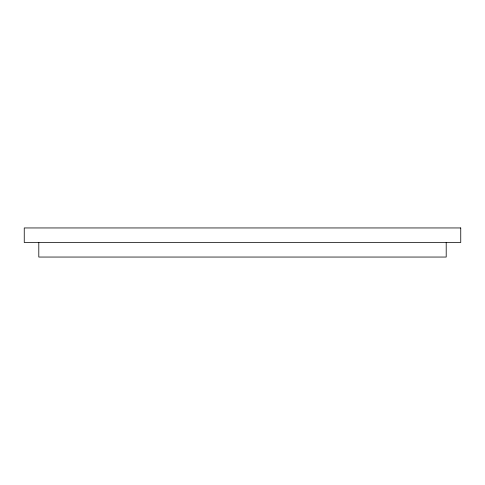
<?xml version="1.0" encoding="UTF-8"?>
<svg xmlns="http://www.w3.org/2000/svg" width="485" height="485" viewBox="0 0 485 485"><rect width="100%" height="100%" fill="white"/><g stroke="black" fill="none" stroke-linecap="round" stroke-linejoin="round"><path stroke-width="0.73" d="M446.2 242.5L446.2 257.05L38.8 257.05L38.8 242.5M460.75 227.95L24.25 227.95L24.25 242.5L460.75 242.5L460.75 227.95"/></g></svg>
